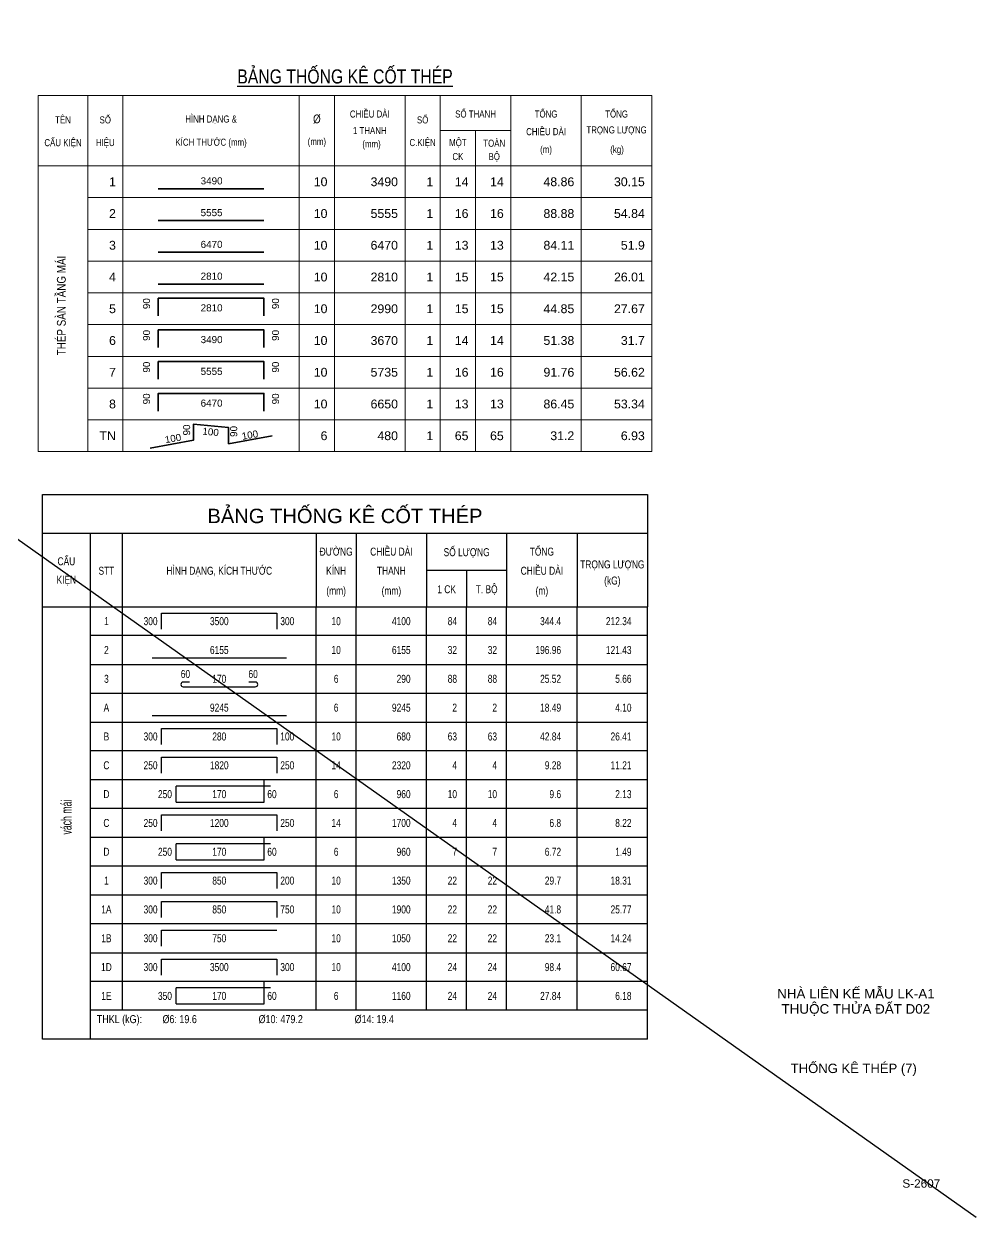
# Model space of a CAD drawing. Header units: millimetres. Extents: x -529861 to -223882, y -171969 to 61504.
# Drawn here: x -281804 to -263439, y -171969 to -148965 of the extents above; entities that cross this region are included whole.
import ezdxf
from ezdxf.enums import TextEntityAlignment as Align

# ---------------------------------------------------------------- set-up
doc = ezdxf.new("R2010")
doc.units = ezdxf.units.MM
doc.header["$LTSCALE"] = 5000
for name, color, linetype, lineweight in [('G-ANNO-TTLB', 7, 'Continuous', 18), ('kata_net khung', 3, 'Continuous', 20), ('kata_text', 7, 'Continuous', 30), ('kata_text @ 1', 7, 'Continuous', 30), ('kata_thep chu', 1, 'Continuous', 35)]:
    doc.layers.add(name, color=color, linetype=linetype, lineweight=lineweight)
for name, color, linetype in [('KCS_BORDER', 3, 'Continuous'), ('KCS_STEEL', 4, 'Continuous'), ('KCS_TEXT_BANVE_SO', 1, 'Continuous'), ('KCS_TEXT_BANVE_TEN', 162, 'Continuous'), ('KCS_TEXT_TCK', 4, 'Continuous'), ('KCS_THONGKE', 2, 'Continuous'), ('KCS_THONGKE_THIN', 5, 'Continuous')]:
    doc.layers.add(name, color=color, linetype=linetype)
doc.layers.add('KCS_Plotter', color=11, linetype='Continuous', plot=False)
doc.styles.add('Arial_13', font='arial.ttf', dxfattribs={"height": 2.5})
doc.styles.add('Arial_14', font='arial.ttf', dxfattribs={"height": 2.5})
doc.styles.add('kata_text', font='arial.ttf', dxfattribs={"width": 0.8})
doc.styles.add('KCS_BIGTEXT', font='arial.ttf', dxfattribs={"width": 0.75})
doc.styles.add('KCS_SMTEXT', font='arial.ttf', dxfattribs={"width": 0.7})

# ---------------------------------------------------------------- blocks, each defined once
blk = doc.blocks.new('dang37')
at = {"layer": 'kata_net khung'}
for p, q in [((0, 0), (0, -900)), ((1405, 0), (1405, -900)), ((2405, 0), (2405, -900)), ((7405, 0), (7405, -900)), ((8405, 0), (8405, -900)), ((10405, 0), (10405, -900)), ((11405, 0), (11405, -900)), ((12405, 0), (12405, -900)), ((13405, 0), (13405, -900)), ((15405, 0), (15405, -900)), ((17405, 0), (17405, -900)), ((1405, -900), (17405, -900))]:
    blk.add_line(p, q, dxfattribs=at)
at = {"layer": 'kata_thep chu'}
blk.add_lwpolyline([(3175, -799), (4405, -579), (4405, -122), (5400, -220), (5400, -677), (6636, -455)], dxfattribs=at)
at = {"layer": 'kata_text', "style": 'kata_text'}
for tag, p in [('001', (2205, -450)), ('007', (8205, -450)), ('008', (10205, -450)), ('009', (11205, -450)), ('010', (12205, -450)), ('011', (13205, -450)), ('012', (15205, -450)), ('013', (17205, -450))]:
    blk.add_attdef(tag, text='', height=250, dxfattribs=at).set_placement(p, align=Align.MIDDLE_RIGHT)
for tag, rotation, p in [('003', 90, (4211, -287)), ('004', 354, (4892, -340)), ('005', 90, (5546, -328))]:
    blk.add_attdef(tag, text='', height=200, rotation=rotation, dxfattribs=at).set_placement(p, align=Align.MIDDLE_CENTER)
blk.add_attdef('006', text='', height=200, rotation=10, dxfattribs=at).set_placement((5777, -469), align=Align.MIDDLE_LEFT)
blk.add_attdef('002', text='', height=200, rotation=10, dxfattribs=at).set_placement((3852, -683), align=Align.BOTTOM_CENTER)
blk = doc.blocks.new('dang01')
at = {"layer": 'kata_net khung'}
for p, q in [((0, 0), (0, -900)), ((1405, 0), (1405, -900)), ((2405, 0), (2405, -900)), ((7405, 0), (7405, -900)), ((8405, 0), (8405, -900)), ((10405, 0), (10405, -900)), ((11405, 0), (11405, -900)), ((12405, 0), (12405, -900)), ((13405, 0), (13405, -900)), ((15405, 0), (15405, -900)), ((17405, 0), (17405, -900)), ((1405, -900), (17405, -900))]:
    blk.add_line(p, q, dxfattribs=at)
at = {"layer": 'kata_thep chu'}
blk.add_line((3405, -650), (6405, -650), dxfattribs=at)
at = {"layer": 'kata_text', "style": 'kata_text'}
for p in [(2205, -450), (8205, -450), (10205, -450), (11205, -450), (12205, -450), (13205, -450), (15205, -450), (17205, -450)]:
    blk.add_attdef('D03', text='', height=250, dxfattribs=at).set_placement(p, align=Align.MIDDLE_RIGHT)
blk.add_attdef('00000000', text='', height=200, dxfattribs=at).set_placement((4920, -425), align=Align.MIDDLE_CENTER)
blk = doc.blocks.new('dang04')
at = {"layer": 'kata_net khung'}
for p, q in [((0, 0), (0, -900)), ((1405, 0), (1405, -900)), ((2405, 0), (2405, -900)), ((7405, 0), (7405, -900)), ((8405, 0), (8405, -900)), ((10405, 0), (10405, -900)), ((11405, 0), (11405, -900)), ((12405, 0), (12405, -900)), ((13405, 0), (13405, -900)), ((15405, 0), (15405, -900)), ((17405, 0), (17405, -900)), ((1405, -900), (17405, -900))]:
    blk.add_line(p, q, dxfattribs=at)
at = {"layer": 'kata_thep chu'}
blk.add_lwpolyline([(3405, -650), (3405, -150), (6405, -150), (6405, -650)], dxfattribs=at)
at = {"layer": 'kata_text', "style": 'kata_text'}
for p in [(2205, -450), (8205, -450), (10205, -450), (11205, -450), (12205, -450), (13205, -450), (15205, -450), (17205, -450)]:
    blk.add_attdef('D03', text='', height=250, dxfattribs=at).set_placement(p, align=Align.MIDDLE_RIGHT)
for p in [(3073, -150), (6733, -150)]:
    blk.add_attdef('D03', text='', height=200, rotation=90, dxfattribs=at).set_placement(p, align=Align.MIDDLE_RIGHT)
blk.add_attdef('D03', text='', height=200, dxfattribs=at).set_placement((4920, -425), align=Align.MIDDLE_CENTER)
blk = doc.blocks.new('Tieude')
at = {"layer": 'kata_net khung'}
for p, q in [((0, 2000), (0, 0)), ((0, 2000), (17405, 2000)), ((1405, 2000), (1405, 0)), ((2405, 2000), (2405, 0)), ((7405, 2000), (7405, 0)), ((8405, 2000), (8405, 0)), ((10405, 2000), (10405, 0)), ((11405, 1000), (11405, 2000)), ((13405, 2000), (13405, 0)), ((15405, 2000), (15405, 0)), ((17405, 2000), (17405, 0)), ((11405, 1000), (13405, 1000)), ((11405, 1000), (11405, 0)), ((12405, 1000), (12405, 0)), ((0, 0), (17405, 0))]:
    blk.add_line(p, q, dxfattribs=at)
at = {"layer": 'kata_text', "style": 'kata_text', "width": 0.8}
for s, height, p in [('%%UBẢNG THỐNG KÊ CỐT THÉP', 400, (8703, 2594)), ('TÊN', 200, (705, 1333)), ('SỐ', 200, (1905, 1333)), ('HÌNH DẠNG &', 200, (4905, 1333)), ('%%C', 250, (7905, 1333)), ('CHIỀU DÀI', 200, (9405, 1500)), ('SỐ', 200, (10905, 1333)), ('SỐ THANH', 200, (12405, 1500)), ('TỔNG', 200, (14405, 1500)), ('TỔNG', 200, (16405, 1500)), ('1 THANH', 200, (9405, 1000)), ('CHIỀU DÀI', 200, (14405, 1000)), ('TRỌNG LƯỢNG', 200, (16405, 1000)), ('CẤU KIỆN', 200, (705, 667)), ('HIỆU', 200, (1905, 667)), ('KÍCH THƯỚC (mm)', 200, (4905, 667)), ('(mm)', 200, (7905, 667)), ('(mm)', 200, (9455, 599)), ('C.KIỆN', 200, (10905, 667)), ('MỘT', 200, (11905, 667)), ('TOÀN', 200, (12935, 667)), ('CK', 200, (11905, 264)), ('BỘ', 200, (12935, 271)), ('(m)', 200, (14405, 443)), ('(kg)', 200, (16418, 443))]:
    blk.add_text(s, height=height, dxfattribs=at).set_placement(p, align=Align.MIDDLE)
blk = doc.blocks.new('THONGKE_TITLE')
at = {"layer": 'KCS_THONGKE'}
for p, q in [((0, -35), (0, 0)), ((0, 0), (189, 0)), ((189, 0), (189, -35)), ((0, -12), (189, -12)), ((15, -35), (15, -12)), ((25, -35), (25, -12)), ((85.5, -12), (85.5, -35)), ((98, -12), (98, -35)), ((120, -12), (120, -35)), ((145, -12), (145, -35)), ((167, -12), (167, -35)), ((120, -23.56), (145, -23.56)), ((132.5, -23.56), (132.5, -35)), ((0, -35), (189, -35))]:
    blk.add_line(p, q, dxfattribs=at)
at = {"layer": 'KCS_THONGKE', "color": 4, "style": 'KCS_BIGTEXT'}
blk.add_text('BẢNG THỐNG KÊ CỐT THÉP', height=4.5, dxfattribs=at).set_placement((94.5, -6), align=Align.MIDDLE)
at = {"layer": 'KCS_THONGKE', "style": 'KCS_SMTEXT', "width": 0.75}
for s, p in [('ĐƯỜNG', (91.75, -19.04)), ('CHIỀU DÀI', (109, -19.04)), ('SỐ LƯỢNG', (132.5, -19.22)), ('TỔNG', (156, -19.04)), ('CẤU', (7.5, -22.06)), ('HÌNH DẠNG, KÍCH THƯỚC', (55.25, -25.01)), ('KÍNH', (91.75, -25.01)), ('CHIỀU DÀI', (156, -25.01)), ('TRỌNG LƯỢNG', (178, -23.03)), ('KIỆN', (7.5, -27.84)), ('STT', (20, -25.01)), ('THANH', (109, -25.01)), ('(kG)', (178, -28.08)), ('(mm)', (91.75, -31.24)), ('(mm)', (109, -31.24)), ('1 CK', (126.25, -30.79)), ('T. BỘ', (138.75, -30.79)), ('(m)', (156, -31.24))]:
    blk.add_text(s, height=2.5, dxfattribs=at).set_placement(p, align=Align.CENTER)
blk = doc.blocks.new('TK_9')
at = {"layer": 'KCS_STEEL'}
for p, q in [((22.25, 7), (58.25, 7)), ((22.25, 2), (22.25, 7)), ((58.25, 7), (58.25, 2))]:
    blk.add_line(p, q, dxfattribs=at)
at = {"layer": 'KCS_THONGKE'}
for p, q in [((-15, 0), (-15, 9)), ((0, 0), (0, 9)), ((10, 0), (10, 9)), ((70.5, 0), (70.5, 9)), ((83, 0), (83, 9)), ((105, 0), (105, 9)), ((117.5, 0), (117.5, 9)), ((130, 0), (130, 9)), ((152, 0), (152, 9)), ((174, 0), (174, 9))]:
    blk.add_line(p, q, dxfattribs=at)
at = {"layer": 'KCS_THONGKE_THIN'}
blk.add_line((174, 0), (0, 0), dxfattribs=at)
at = {"layer": 'KCS_THONGKE', "style": 'KCS_SMTEXT', "width": 0.75}
for tag, p in [('SH', (5, 4.5)), ('L2', (40.25, 4.5)), ('DK', (76.75, 4.5))]:
    blk.add_attdef(tag, text='', height=2.5, dxfattribs=at).set_placement(p, align=Align.MIDDLE)
for tag, p in [('L1', (20.98, 4.5)), ('DAI', (100, 4.5)), ('SL1', (114.5, 4.5)), ('SLA', (127, 4.5)), ('DT', (147, 4.5)), ('TL', (169, 4.5))]:
    blk.add_attdef(tag, text='', height=2.5, dxfattribs=at).set_placement(p, align=Align.MIDDLE_RIGHT)
blk.add_attdef('L3', text='', height=2.5, dxfattribs=at).set_placement((59.31, 4.5), align=Align.MIDDLE_LEFT)
blk = doc.blocks.new('TK_2')
at = {"layer": 'KCS_STEEL'}
blk.add_line((19.25, 2), (61.25, 2), dxfattribs=at)
at = {"layer": 'KCS_THONGKE'}
for p, q in [((-15, 0), (-15, 9)), ((0, 0), (0, 9)), ((10, 0), (10, 9)), ((70.5, 0), (70.5, 9)), ((83, 0), (83, 9)), ((105, 0), (105, 9)), ((117.5, 0), (117.5, 9)), ((130, 0), (130, 9)), ((152, 0), (152, 9)), ((174, 0), (174, 9))]:
    blk.add_line(p, q, dxfattribs=at)
at = {"layer": 'KCS_THONGKE_THIN'}
blk.add_line((0, 0), (174, 0), dxfattribs=at)
at = {"layer": 'KCS_THONGKE', "style": 'KCS_SMTEXT', "width": 0.75}
for tag, p in [('SH', (5, 4.5)), ('L2', (40.25, 4.5)), ('DK', (76.75, 4.5))]:
    blk.add_attdef(tag, text='', height=2.5, dxfattribs=at).set_placement(p, align=Align.MIDDLE)
for tag, p in [('DAI', (100, 4.5)), ('SL1', (114.5, 4.5)), ('SLA', (127, 4.5)), ('DT', (147, 4.5)), ('TL', (169, 4.5))]:
    blk.add_attdef(tag, text='', height=2.5, dxfattribs=at).set_placement(p, align=Align.MIDDLE_RIGHT)
blk = doc.blocks.new('TK_4')
at = {"layer": 'KCS_STEEL'}
for p, q in [((31, 3.5), (29, 3.5)), ((29, 2), (51.5, 2)), ((51.5, 3.5), (49.5, 3.5))]:
    blk.add_line(p, q, dxfattribs=at)
for centre, start, end in [((29, 2.75), 90, 270), ((51.5, 2.75), 270, 90)]:
    blk.add_arc(centre, 0.75, start, end, dxfattribs=at)
at = {"layer": 'KCS_THONGKE'}
for p, q in [((-15, 0), (-15, 9)), ((0, 0), (0, 9)), ((10, 0), (10, 9)), ((70.5, 0), (70.5, 9)), ((83, 0), (83, 9)), ((105, 0), (105, 9)), ((117.5, 0), (117.5, 9)), ((130, 0), (130, 9)), ((152, 0), (152, 9)), ((174, 0), (174, 9))]:
    blk.add_line(p, q, dxfattribs=at)
at = {"layer": 'KCS_THONGKE_THIN'}
blk.add_line((0, 0), (174, 0), dxfattribs=at)
at = {"layer": 'KCS_THONGKE', "style": 'KCS_SMTEXT', "width": 0.75}
for tag, p in [('SH', (5, 4.5)), ('M', (29.67, 6)), ('L2', (40.25, 4.5)), ('M', (50.83, 6)), ('DK', (76.75, 4.5))]:
    blk.add_attdef(tag, text='', height=2.5, dxfattribs=at).set_placement(p, align=Align.MIDDLE)
for tag, p in [('DAI', (100, 4.5)), ('SL1', (114.5, 4.5)), ('SLA', (127, 4.5)), ('DT', (147, 4.5)), ('TL', (169, 4.5))]:
    blk.add_attdef(tag, text='', height=2.5, dxfattribs=at).set_placement(p, align=Align.MIDDLE_RIGHT)
blk = doc.blocks.new('TK_14')
at = {"layer": 'KCS_STEEL'}
for p, q in [((54.25, 2), (54.25, 9)), ((56.25, 7), (26.75, 7)), ((26.75, 2), (26.75, 7)), ((26.75, 2), (54.25, 2))]:
    blk.add_line(p, q, dxfattribs=at)
at = {"layer": 'KCS_THONGKE'}
for p, q in [((-15, 0), (-15, 9)), ((0, 0), (0, 9)), ((10, 0), (10, 9)), ((70.5, 0), (70.5, 9)), ((83, 0), (83, 9)), ((105, 0), (105, 9)), ((117.5, 0), (117.5, 9)), ((130, 0), (130, 9)), ((152, 0), (152, 9)), ((174, 0), (174, 9))]:
    blk.add_line(p, q, dxfattribs=at)
at = {"layer": 'KCS_THONGKE_THIN'}
blk.add_line((174, 0), (0, 0), dxfattribs=at)
at = {"layer": 'KCS_THONGKE', "style": 'KCS_SMTEXT', "width": 0.75}
for tag, p in [('SH', (5, 4.5)), ('L2', (40.25, 4.5)), ('DK', (76.75, 4.5))]:
    blk.add_attdef(tag, text='', height=2.5, dxfattribs=at).set_placement(p, align=Align.MIDDLE)
for tag, p in [('L1', (25.47, 4.5)), ('DAI', (100, 4.5)), ('SL1', (114.5, 4.5)), ('SLA', (127, 4.5)), ('DT', (147, 4.5)), ('TL', (169, 4.5))]:
    blk.add_attdef(tag, text='', height=2.5, dxfattribs=at).set_placement(p, align=Align.MIDDLE_RIGHT)
blk.add_attdef('M', text='', height=2.5, dxfattribs=at).set_placement((55.25, 4.5), align=Align.MIDDLE_LEFT)
blk = doc.blocks.new('TK_6')
at = {"layer": 'KCS_STEEL'}
for p, q in [((22.25, 2), (22.25, 7)), ((22.25, 7), (58.25, 7))]:
    blk.add_line(p, q, dxfattribs=at)
at = {"layer": 'KCS_THONGKE'}
for p, q in [((-15, 0), (-15, 9)), ((0, 0), (0, 9)), ((10, 0), (10, 9)), ((70.5, 0), (70.5, 9)), ((83, 0), (83, 9)), ((105, 0), (105, 9)), ((117.5, 0), (117.5, 9)), ((130, 0), (130, 9)), ((152, 0), (152, 9)), ((174, 0), (174, 9))]:
    blk.add_line(p, q, dxfattribs=at)
at = {"layer": 'KCS_THONGKE_THIN'}
blk.add_line((0, 0), (174, 0), dxfattribs=at)
at = {"layer": 'KCS_THONGKE', "style": 'KCS_SMTEXT', "width": 0.75}
for tag, p in [('SH', (5, 4.5)), ('L2', (40.25, 4.5)), ('DK', (76.75, 4.5))]:
    blk.add_attdef(tag, text='', height=2.5, dxfattribs=at).set_placement(p, align=Align.MIDDLE)
for tag, p in [('L1', (20.98, 4.5)), ('DAI', (100, 4.5)), ('SL1', (114.5, 4.5)), ('SLA', (127, 4.5)), ('DT', (147, 4.5)), ('TL', (169, 4.5))]:
    blk.add_attdef(tag, text='', height=2.5, dxfattribs=at).set_placement(p, align=Align.MIDDLE_RIGHT)
blk = doc.blocks.new('CTK_THKL2')
at = {"layer": 'KCS_THONGKE'}
for p, q in [((-15, 0), (-15, 9)), ((0, 0), (0, 9)), ((174, 0), (174, 9)), ((174, 0), (-15, 0))]:
    blk.add_line(p, q, dxfattribs=at)
at = {"layer": 'KCS_BORDER', "color": 5, "style": 'KCS_SMTEXT', "width": 0.7}
blk.add_attdef('TYPE', (85.49, -1.5), '', height=0.025, rotation=90, dxfattribs=at)
at = {"layer": 'KCS_THONGKE', "style": 'KCS_SMTEXT', "width": 0.8}
blk.add_text('THKL (kG):', height=2.5, dxfattribs=at).set_placement((2, 5))
for tag, p in [('TL1', (22.52, 5)), ('TL2', (52.52, 5)), ('TL3', (82.52, 5)), ('TL4', (112.52, 5)), ('TL5', (143.44, 5)), ('TL6', (22.52, 1)), ('TL7', (52.52, 1)), ('TL8', (82.52, 1)), ('TL9', (112.52, 1)), ('TL10', (143.44, 1))]:
    blk.add_attdef(tag, p, '', height=2.5, dxfattribs=at)

msp = doc.modelspace()

# ---------------------------------------------------------------- linework, layer by layer
at = {"layer": 'kata_net khung', "linetype": 'ByBlock', "ltscale": 1500}
for p, q in [((-281528.46, -151703.11), (-280572.86, -151703.11)), ((-281528.46, -157211.11), (-280572.86, -157211.11))]:
    msp.add_line(p, q, dxfattribs=at)
at = {"layer": 'KCS_Plotter', "linetype": 'ByBlock', "ltscale": 1500}
msp.add_line((-295970.8, -148964.82), (-263439.18, -171969.32), dxfattribs=at)

# ---------------------------------------------------------------- block references
at = {"layer": 'kata_net khung', "linetype": 'ByBlock', "ltscale": 1500, "xscale": 0.68, "yscale": 0.68, "zscale": 0.68}
msp.add_blockref('Tieude', (-281528.46, -151703.11), dxfattribs=at)
at = {"layer": 'kata_net khung', "linetype": 'ByBlock', "ltscale": 1500}
ref = msp.add_blockref('dang01', (-281528.46, -151703.11), dxfattribs=dict(at, xscale=0.68, yscale=0.68, zscale=0.68))
ref.add_attrib('D03', '1', dxfattribs={"layer": 'kata_text', "height": 170, "style": 'kata_text'}).set_placement((-280028.86, -152009.11), align=Align.MIDDLE_RIGHT)
ref.add_attrib('00000000', '3490', dxfattribs={"layer": 'kata_text', "height": 136, "style": 'kata_text'}).set_placement((-278183.12, -151991.93), align=Align.MIDDLE_CENTER)
ref.add_attrib('D03', '10', dxfattribs={"layer": 'kata_text', "height": 170, "style": 'kata_text'}).set_placement((-275948.86, -152009.11), align=Align.MIDDLE_RIGHT)
ref.add_attrib('D03', '3490', dxfattribs={"layer": 'kata_text', "height": 170, "style": 'kata_text'}).set_placement((-274588.86, -152009.11), align=Align.MIDDLE_RIGHT)
ref.add_attrib('D03', '1', dxfattribs={"layer": 'kata_text', "height": 170, "style": 'kata_text'}).set_placement((-273908.86, -152009.11), align=Align.MIDDLE_RIGHT)
ref.add_attrib('D03', '14', dxfattribs={"layer": 'kata_text', "height": 170, "style": 'kata_text'}).set_placement((-273228.86, -152009.11), align=Align.MIDDLE_RIGHT)
ref.add_attrib('D03', '14', dxfattribs={"layer": 'kata_text', "height": 170, "style": 'kata_text'}).set_placement((-272548.86, -152008.88), align=Align.MIDDLE_RIGHT)
ref.add_attrib('D03', '48.86', dxfattribs={"layer": 'kata_text', "height": 170, "style": 'kata_text'}).set_placement((-271188.86, -152009.11), align=Align.MIDDLE_RIGHT)
ref.add_attrib('D03', '30.15', dxfattribs={"layer": 'kata_text', "height": 170, "style": 'kata_text'}).set_placement((-269828.86, -152009.11), align=Align.MIDDLE_RIGHT)
ref = msp.add_blockref('dang01', (-281528.46, -152315.11), dxfattribs=dict(at, xscale=0.68, yscale=0.68, zscale=0.68))
ref.add_attrib('D03', '2', dxfattribs={"layer": 'kata_text', "height": 170, "style": 'kata_text'}).set_placement((-280028.86, -152621.11), align=Align.MIDDLE_RIGHT)
ref.add_attrib('00000000', '5555', dxfattribs={"layer": 'kata_text', "height": 136, "style": 'kata_text'}).set_placement((-278183.12, -152603.93), align=Align.MIDDLE_CENTER)
ref.add_attrib('D03', '10', dxfattribs={"layer": 'kata_text', "height": 170, "style": 'kata_text'}).set_placement((-275948.86, -152621.11), align=Align.MIDDLE_RIGHT)
ref.add_attrib('D03', '5555', dxfattribs={"layer": 'kata_text', "height": 170, "style": 'kata_text'}).set_placement((-274588.86, -152621.11), align=Align.MIDDLE_RIGHT)
ref.add_attrib('D03', '1', dxfattribs={"layer": 'kata_text', "height": 170, "style": 'kata_text'}).set_placement((-273908.86, -152621.11), align=Align.MIDDLE_RIGHT)
ref.add_attrib('D03', '16', dxfattribs={"layer": 'kata_text', "height": 170, "style": 'kata_text'}).set_placement((-273228.86, -152621.11), align=Align.MIDDLE_RIGHT)
ref.add_attrib('D03', '16', dxfattribs={"layer": 'kata_text', "height": 170, "style": 'kata_text'}).set_placement((-272548.86, -152620.88), align=Align.MIDDLE_RIGHT)
ref.add_attrib('D03', '88.88', dxfattribs={"layer": 'kata_text', "height": 170, "style": 'kata_text'}).set_placement((-271188.86, -152621.11), align=Align.MIDDLE_RIGHT)
ref.add_attrib('D03', '54.84', dxfattribs={"layer": 'kata_text', "height": 170, "style": 'kata_text'}).set_placement((-269828.86, -152621.11), align=Align.MIDDLE_RIGHT)
ref = msp.add_blockref('dang01', (-281528.46, -152927.11), dxfattribs=dict(at, xscale=0.68, yscale=0.68, zscale=0.68))
ref.add_attrib('D03', '3', dxfattribs={"layer": 'kata_text', "height": 170, "style": 'kata_text'}).set_placement((-280028.86, -153233.11), align=Align.MIDDLE_RIGHT)
ref.add_attrib('00000000', '6470', dxfattribs={"layer": 'kata_text', "height": 136, "style": 'kata_text'}).set_placement((-278183.12, -153215.93), align=Align.MIDDLE_CENTER)
ref.add_attrib('D03', '10', dxfattribs={"layer": 'kata_text', "height": 170, "style": 'kata_text'}).set_placement((-275948.86, -153233.11), align=Align.MIDDLE_RIGHT)
ref.add_attrib('D03', '6470', dxfattribs={"layer": 'kata_text', "height": 170, "style": 'kata_text'}).set_placement((-274588.86, -153233.11), align=Align.MIDDLE_RIGHT)
ref.add_attrib('D03', '1', dxfattribs={"layer": 'kata_text', "height": 170, "style": 'kata_text'}).set_placement((-273908.86, -153233.11), align=Align.MIDDLE_RIGHT)
ref.add_attrib('D03', '13', dxfattribs={"layer": 'kata_text', "height": 170, "style": 'kata_text'}).set_placement((-273228.86, -153233.11), align=Align.MIDDLE_RIGHT)
ref.add_attrib('D03', '13', dxfattribs={"layer": 'kata_text', "height": 170, "style": 'kata_text'}).set_placement((-272548.86, -153232.88), align=Align.MIDDLE_RIGHT)
ref.add_attrib('D03', '84.11', dxfattribs={"layer": 'kata_text', "height": 170, "style": 'kata_text'}).set_placement((-271188.86, -153233.11), align=Align.MIDDLE_RIGHT)
ref.add_attrib('D03', '51.9', dxfattribs={"layer": 'kata_text', "height": 170, "style": 'kata_text'}).set_placement((-269828.86, -153233.11), align=Align.MIDDLE_RIGHT)
ref = msp.add_blockref('dang01', (-281528.46, -153539.11), dxfattribs=dict(at, xscale=0.68, yscale=0.68, zscale=0.68))
ref.add_attrib('D03', '4', dxfattribs={"layer": 'kata_text', "height": 170, "style": 'kata_text'}).set_placement((-280028.86, -153845.11), align=Align.MIDDLE_RIGHT)
ref.add_attrib('00000000', '2810', dxfattribs={"layer": 'kata_text', "height": 136, "style": 'kata_text'}).set_placement((-278183.12, -153827.93), align=Align.MIDDLE_CENTER)
ref.add_attrib('D03', '10', dxfattribs={"layer": 'kata_text', "height": 170, "style": 'kata_text'}).set_placement((-275948.86, -153845.11), align=Align.MIDDLE_RIGHT)
ref.add_attrib('D03', '2810', dxfattribs={"layer": 'kata_text', "height": 170, "style": 'kata_text'}).set_placement((-274588.86, -153845.11), align=Align.MIDDLE_RIGHT)
ref.add_attrib('D03', '1', dxfattribs={"layer": 'kata_text', "height": 170, "style": 'kata_text'}).set_placement((-273908.86, -153845.11), align=Align.MIDDLE_RIGHT)
ref.add_attrib('D03', '15', dxfattribs={"layer": 'kata_text', "height": 170, "style": 'kata_text'}).set_placement((-273228.86, -153845.11), align=Align.MIDDLE_RIGHT)
ref.add_attrib('D03', '15', dxfattribs={"layer": 'kata_text', "height": 170, "style": 'kata_text'}).set_placement((-272548.86, -153844.88), align=Align.MIDDLE_RIGHT)
ref.add_attrib('D03', '42.15', dxfattribs={"layer": 'kata_text', "height": 170, "style": 'kata_text'}).set_placement((-271188.86, -153845.11), align=Align.MIDDLE_RIGHT)
ref.add_attrib('D03', '26.01', dxfattribs={"layer": 'kata_text', "height": 170, "style": 'kata_text'}).set_placement((-269828.86, -153845.11), align=Align.MIDDLE_RIGHT)
ref = msp.add_blockref('dang04', (-281528.46, -154151.11), dxfattribs=dict(at, xscale=0.68, yscale=0.68, zscale=0.68))
ref.add_attrib('D03', '5', dxfattribs={"layer": 'kata_text', "height": 170, "style": 'kata_text'}).set_placement((-280028.86, -154457.11), align=Align.MIDDLE_RIGHT)
ref.add_attrib('D03', '90', dxfattribs={"layer": 'kata_text', "height": 136, "rotation": 90, "style": 'kata_text'}).set_placement((-279438.58, -154253.11), align=Align.MIDDLE_RIGHT)
ref.add_attrib('D03', '2810', dxfattribs={"layer": 'kata_text', "height": 136, "style": 'kata_text'}).set_placement((-278183.12, -154439.93), align=Align.MIDDLE_CENTER)
ref.add_attrib('D03', '90', dxfattribs={"layer": 'kata_text', "height": 136, "rotation": 90, "style": 'kata_text'}).set_placement((-276950.35, -154253.11), align=Align.MIDDLE_RIGHT)
ref.add_attrib('D03', '10', dxfattribs={"layer": 'kata_text', "height": 170, "style": 'kata_text'}).set_placement((-275948.86, -154457.11), align=Align.MIDDLE_RIGHT)
ref.add_attrib('D03', '2990', dxfattribs={"layer": 'kata_text', "height": 170, "style": 'kata_text'}).set_placement((-274588.86, -154457.11), align=Align.MIDDLE_RIGHT)
ref.add_attrib('D03', '1', dxfattribs={"layer": 'kata_text', "height": 170, "style": 'kata_text'}).set_placement((-273908.86, -154457.11), align=Align.MIDDLE_RIGHT)
ref.add_attrib('D03', '15', dxfattribs={"layer": 'kata_text', "height": 170, "style": 'kata_text'}).set_placement((-273228.86, -154457.11), align=Align.MIDDLE_RIGHT)
ref.add_attrib('D03', '15', dxfattribs={"layer": 'kata_text', "height": 170, "style": 'kata_text'}).set_placement((-272548.86, -154456.88), align=Align.MIDDLE_RIGHT)
ref.add_attrib('D03', '44.85', dxfattribs={"layer": 'kata_text', "height": 170, "style": 'kata_text'}).set_placement((-271188.86, -154457.11), align=Align.MIDDLE_RIGHT)
ref.add_attrib('D03', '27.67', dxfattribs={"layer": 'kata_text', "height": 170, "style": 'kata_text'}).set_placement((-269828.86, -154457.11), align=Align.MIDDLE_RIGHT)
ref = msp.add_blockref('dang04', (-281528.46, -154763.11), dxfattribs=dict(at, xscale=0.68, yscale=0.68, zscale=0.68))
ref.add_attrib('D03', '6', dxfattribs={"layer": 'kata_text', "height": 170, "style": 'kata_text'}).set_placement((-280028.86, -155069.11), align=Align.MIDDLE_RIGHT)
ref.add_attrib('D03', '90', dxfattribs={"layer": 'kata_text', "height": 136, "rotation": 90, "style": 'kata_text'}).set_placement((-279438.58, -154865.11), align=Align.MIDDLE_RIGHT)
ref.add_attrib('D03', '3490', dxfattribs={"layer": 'kata_text', "height": 136, "style": 'kata_text'}).set_placement((-278183.12, -155051.93), align=Align.MIDDLE_CENTER)
ref.add_attrib('D03', '90', dxfattribs={"layer": 'kata_text', "height": 136, "rotation": 90, "style": 'kata_text'}).set_placement((-276950.35, -154865.11), align=Align.MIDDLE_RIGHT)
ref.add_attrib('D03', '10', dxfattribs={"layer": 'kata_text', "height": 170, "style": 'kata_text'}).set_placement((-275948.86, -155069.11), align=Align.MIDDLE_RIGHT)
ref.add_attrib('D03', '3670', dxfattribs={"layer": 'kata_text', "height": 170, "style": 'kata_text'}).set_placement((-274588.86, -155069.11), align=Align.MIDDLE_RIGHT)
ref.add_attrib('D03', '1', dxfattribs={"layer": 'kata_text', "height": 170, "style": 'kata_text'}).set_placement((-273908.86, -155069.11), align=Align.MIDDLE_RIGHT)
ref.add_attrib('D03', '14', dxfattribs={"layer": 'kata_text', "height": 170, "style": 'kata_text'}).set_placement((-273228.86, -155069.11), align=Align.MIDDLE_RIGHT)
ref.add_attrib('D03', '14', dxfattribs={"layer": 'kata_text', "height": 170, "style": 'kata_text'}).set_placement((-272548.86, -155068.88), align=Align.MIDDLE_RIGHT)
ref.add_attrib('D03', '51.38', dxfattribs={"layer": 'kata_text', "height": 170, "style": 'kata_text'}).set_placement((-271188.86, -155069.11), align=Align.MIDDLE_RIGHT)
ref.add_attrib('D03', '31.7', dxfattribs={"layer": 'kata_text', "height": 170, "style": 'kata_text'}).set_placement((-269828.86, -155069.11), align=Align.MIDDLE_RIGHT)
ref = msp.add_blockref('dang04', (-281528.46, -155375.11), dxfattribs=dict(at, xscale=0.68, yscale=0.68, zscale=0.68))
ref.add_attrib('D03', '7', dxfattribs={"layer": 'kata_text', "height": 170, "style": 'kata_text'}).set_placement((-280028.86, -155681.11), align=Align.MIDDLE_RIGHT)
ref.add_attrib('D03', '90', dxfattribs={"layer": 'kata_text', "height": 136, "rotation": 90, "style": 'kata_text'}).set_placement((-279438.58, -155477.11), align=Align.MIDDLE_RIGHT)
ref.add_attrib('D03', '5555', dxfattribs={"layer": 'kata_text', "height": 136, "style": 'kata_text'}).set_placement((-278183.12, -155663.93), align=Align.MIDDLE_CENTER)
ref.add_attrib('D03', '90', dxfattribs={"layer": 'kata_text', "height": 136, "rotation": 90, "style": 'kata_text'}).set_placement((-276950.35, -155477.11), align=Align.MIDDLE_RIGHT)
ref.add_attrib('D03', '10', dxfattribs={"layer": 'kata_text', "height": 170, "style": 'kata_text'}).set_placement((-275948.86, -155681.11), align=Align.MIDDLE_RIGHT)
ref.add_attrib('D03', '5735', dxfattribs={"layer": 'kata_text', "height": 170, "style": 'kata_text'}).set_placement((-274588.86, -155681.11), align=Align.MIDDLE_RIGHT)
ref.add_attrib('D03', '1', dxfattribs={"layer": 'kata_text', "height": 170, "style": 'kata_text'}).set_placement((-273908.86, -155681.11), align=Align.MIDDLE_RIGHT)
ref.add_attrib('D03', '16', dxfattribs={"layer": 'kata_text', "height": 170, "style": 'kata_text'}).set_placement((-273228.86, -155681.11), align=Align.MIDDLE_RIGHT)
ref.add_attrib('D03', '16', dxfattribs={"layer": 'kata_text', "height": 170, "style": 'kata_text'}).set_placement((-272548.86, -155680.88), align=Align.MIDDLE_RIGHT)
ref.add_attrib('D03', '91.76', dxfattribs={"layer": 'kata_text', "height": 170, "style": 'kata_text'}).set_placement((-271188.86, -155681.11), align=Align.MIDDLE_RIGHT)
ref.add_attrib('D03', '56.62', dxfattribs={"layer": 'kata_text', "height": 170, "style": 'kata_text'}).set_placement((-269828.86, -155681.11), align=Align.MIDDLE_RIGHT)
ref = msp.add_blockref('dang04', (-281528.46, -155987.11), dxfattribs=dict(at, xscale=0.68, yscale=0.68, zscale=0.68))
ref.add_attrib('D03', '8', dxfattribs={"layer": 'kata_text', "height": 170, "style": 'kata_text'}).set_placement((-280028.86, -156293.11), align=Align.MIDDLE_RIGHT)
ref.add_attrib('D03', '90', dxfattribs={"layer": 'kata_text', "height": 136, "rotation": 90, "style": 'kata_text'}).set_placement((-279438.58, -156089.11), align=Align.MIDDLE_RIGHT)
ref.add_attrib('D03', '6470', dxfattribs={"layer": 'kata_text', "height": 136, "style": 'kata_text'}).set_placement((-278183.12, -156275.93), align=Align.MIDDLE_CENTER)
ref.add_attrib('D03', '90', dxfattribs={"layer": 'kata_text', "height": 136, "rotation": 90, "style": 'kata_text'}).set_placement((-276950.35, -156089.11), align=Align.MIDDLE_RIGHT)
ref.add_attrib('D03', '10', dxfattribs={"layer": 'kata_text', "height": 170, "style": 'kata_text'}).set_placement((-275948.86, -156293.11), align=Align.MIDDLE_RIGHT)
ref.add_attrib('D03', '6650', dxfattribs={"layer": 'kata_text', "height": 170, "style": 'kata_text'}).set_placement((-274588.86, -156293.11), align=Align.MIDDLE_RIGHT)
ref.add_attrib('D03', '1', dxfattribs={"layer": 'kata_text', "height": 170, "style": 'kata_text'}).set_placement((-273908.86, -156293.11), align=Align.MIDDLE_RIGHT)
ref.add_attrib('D03', '13', dxfattribs={"layer": 'kata_text', "height": 170, "style": 'kata_text'}).set_placement((-273228.86, -156293.11), align=Align.MIDDLE_RIGHT)
ref.add_attrib('D03', '13', dxfattribs={"layer": 'kata_text', "height": 170, "style": 'kata_text'}).set_placement((-272548.86, -156292.88), align=Align.MIDDLE_RIGHT)
ref.add_attrib('D03', '86.45', dxfattribs={"layer": 'kata_text', "height": 170, "style": 'kata_text'}).set_placement((-271188.86, -156293.11), align=Align.MIDDLE_RIGHT)
ref.add_attrib('D03', '53.34', dxfattribs={"layer": 'kata_text', "height": 170, "style": 'kata_text'}).set_placement((-269828.86, -156293.11), align=Align.MIDDLE_RIGHT)
at = {"layer": 'kata_net khung', "linetype": 'ByBlock', "ltscale": 1500, "xscale": 0.68, "yscale": 0.68, "zscale": 0.68}
msp.add_blockref('dang37', (-281528.46, -156599.11), dxfattribs=at).add_auto_attribs({'001': 'TN', '002': '100', '003': '90', '004': '100', '005': '90', '006': '100', '007': '6', '008': '480', '009': '1', '010': '65', '011': '65', '012': '31.2', '013': '6.93'})
at = {"layer": 'KCS_THONGKE', "xscale": 61.75, "yscale": 61.75, "zscale": 61.75}
msp.add_blockref('THONGKE_TITLE', (-281446.62, -158040.59), dxfattribs=at)
at = {"layer": 'KCS_THONGKE', "linetype": 'ByBlock', "xscale": 61.75, "yscale": 61.75, "zscale": 61.75}
for name, p, values in [('TK_9', (-280520.37, -160757.59), {'SH': '1', 'L1': '300', 'L2': '3500', 'L3': '300', 'DK': '10', 'DAI': '4100', 'SL1': '84', 'SLA': '84', 'DT': '344.4', 'TL': '212.34'}), ('TK_2', (-280520.37, -161313.34), {'L2': '6155', 'TL': '121.43', 'DT': '196.96', 'SLA': '32', 'SL1': '32', 'DAI': '6155', 'DK': '10', 'SH': '2'}), ('TK_2', (-280520.37, -162424.84), {'L2': '9245', 'TL': '4.10', 'DT': '18.49', 'SLA': '2', 'SL1': '2', 'DAI': '9245', 'DK': '6', 'SH': 'A'}), ('TK_9', (-280520.37, -162980.59), {'SH': 'B', 'L1': '300', 'L2': '280', 'L3': '100', 'DK': '10', 'DAI': '680', 'SL1': '63', 'SLA': '63', 'DT': '42.84', 'TL': '26.41'}), ('TK_9', (-280520.37, -163536.34), {'SH': 'C', 'L1': '250', 'L2': '1820', 'L3': '250', 'DK': '14', 'DAI': '2320', 'SL1': '4', 'SLA': '4', 'DT': '9.28', 'TL': '11.21'}), ('TK_14', (-280520.37, -164092.09), {'SH': 'D', 'L1': '250', 'L2': '170', 'M': '60', 'DK': '6', 'DAI': '960', 'SL1': '10', 'SLA': '10', 'DT': '9.6', 'TL': '2.13'}), ('TK_9', (-280520.37, -164647.84), {'SH': 'C', 'L1': '250', 'L2': '1200', 'L3': '250', 'DK': '14', 'DAI': '1700', 'SL1': '4', 'SLA': '4', 'DT': '6.8', 'TL': '8.22'}), ('TK_14', (-280520.37, -165203.59), {'SH': 'D', 'L1': '250', 'L2': '170', 'M': '60', 'DK': '6', 'DAI': '960', 'SL1': '7', 'SLA': '7', 'DT': '6.72', 'TL': '1.49'}), ('TK_9', (-280520.37, -165759.34), {'SH': '1', 'L1': '300', 'L2': '850', 'L3': '200', 'DK': '10', 'DAI': '1350', 'SL1': '22', 'SLA': '22', 'DT': '29.7', 'TL': '18.31'}), ('TK_9', (-280520.37, -166315.09), {'SH': '1A', 'L1': '300', 'L2': '850', 'L3': '750', 'DK': '10', 'DAI': '1900', 'SL1': '22', 'SLA': '22', 'DT': '41.8', 'TL': '25.77'}), ('TK_6', (-280520.37, -166870.84), {'L1': '300', 'L2': '750', 'SH': '1B', 'DAI': '1050', 'DK': '10', 'SL1': '22', 'SLA': '22', 'TL': '14.24', 'DT': '23.1'}), ('TK_9', (-280520.37, -167426.59), {'SH': '1D', 'L1': '300', 'L2': '3500', 'L3': '300', 'DK': '10', 'DAI': '4100', 'SL1': '24', 'SLA': '24', 'DT': '98.4', 'TL': '60.67'}), ('TK_14', (-280520.37, -167982.34), {'SH': '1E', 'L1': '350', 'L2': '170', 'M': '60', 'DK': '6', 'DAI': '1160', 'SL1': '24', 'SLA': '24', 'DT': '27.84', 'TL': '6.18'}), ('CTK_THKL2', (-280520.37, -168538.09), {'TL1': '%%c6: 19.6', 'TL3': '%%c14: 19.4', 'TL2': '%%c10: 479.2'})]:
    msp.add_blockref(name, p, dxfattribs=at).add_auto_attribs(values)
at = {"layer": 'KCS_THONGKE', "linetype": 'ByBlock'}
ref = msp.add_blockref('TK_4', (-280520.37, -161869.09), dxfattribs=dict(at, xscale=61.75, yscale=61.75, zscale=61.75))
ref.add_attrib('SH', '3', dxfattribs={"height": 154.38, "style": 'KCS_SMTEXT', "width": 0.75}).set_placement((-280211.68, -161591.21), align=Align.MIDDLE)
ref.add_attrib('M', '60', dxfattribs={"height": 154.375, "style": 'KCS_SMTEXT', "width": 0.75}).set_placement((-278687.94, -161498.51), align=Align.MIDDLE)
ref.add_attrib('M', '60', dxfattribs={"height": 154.375, "style": 'KCS_SMTEXT', "width": 0.75}).set_placement((-277381.93, -161498.51), align=Align.MIDDLE)
ref.add_attrib('L2', '170', dxfattribs={"height": 154.375, "style": 'KCS_SMTEXT', "width": 0.75}).set_placement((-278034.93, -161591.14), align=Align.MIDDLE)
ref.add_attrib('DK', '6', dxfattribs={"height": 154.38, "style": 'KCS_SMTEXT', "width": 0.75}).set_placement((-275781.06, -161591.21), align=Align.MIDDLE)
ref.add_attrib('SL1', '88', dxfattribs={"height": 154.375, "style": 'KCS_SMTEXT', "width": 0.75}).set_placement((-273450, -161591.14), align=Align.MIDDLE_RIGHT)
ref.add_attrib('DAI', '290', dxfattribs={"height": 154.375, "style": 'KCS_SMTEXT', "width": 0.75}).set_placement((-274345.37, -161591.14), align=Align.MIDDLE_RIGHT)
ref.add_attrib('DT', '25.52', dxfattribs={"height": 154.375, "style": 'KCS_SMTEXT', "width": 0.75}).set_placement((-271443.12, -161591.14), align=Align.MIDDLE_RIGHT)
ref.add_attrib('SLA', '88', dxfattribs={"height": 154.375, "style": 'KCS_SMTEXT', "width": 0.75}).set_placement((-272678.12, -161591.14), align=Align.MIDDLE_RIGHT)
ref.add_attrib('TL', '5.66', dxfattribs={"height": 154.375, "style": 'KCS_SMTEXT', "width": 0.75}).set_placement((-270084.62, -161591.14), align=Align.MIDDLE_RIGHT)

# ---------------------------------------------------------------- texts
at = {"layer": 'G-ANNO-TTLB', "lineweight": 9, "attachment_point": 1}
for s, insert, char_height, width, style in [('NHÀ LIÊN K', (-267276.71, -167569.12), 185.034, 1738.5418, 'Arial_13'), ('\\fArial|b0|i0|c254|p34|;Ế', (-265842.26, -167569.12), 185.0344, 207.6756, 'Arial_14'), (' M', (-265670.92, -167569.12), 185.034, 344.1482, 'Arial_13'), ('\\fArial|b0|i0|c254|p34|;Ẫ', (-265386.96, -167569.12), 185.0344, 207.6756, 'Arial_14'), ('U LK-A1', (-265215.62, -167569.12), 185.034, 1180.7844, 'Arial_13'), ('THU', (-267193.48, -167862.86), 185.034, 646.7613, 'Arial_13'), ('\\fArial|b0|i0|c254|p34|;Ộ', (-266659.85, -167862.86), 185.0344, 243.2772, 'Arial_14'), ('C TH', (-266459.12, -167862.86), 185.034, 735.7651, 'Arial_13'), ('\\fArial|b0|i0|c254|p34|;Ử', (-265852.06, -167862.86), 185.0344, 267.0115, 'Arial_14'), ('A ', (-265631.75, -167862.86), 185.034, 296.6795, 'Arial_13'), ('Đ', (-265386.96, -167862.86), 185.03, 225.4764, 'Arial_13'), ('\\fArial|b0|i0|c254|p34|;Ấ', (-265200.93, -167862.86), 185.0344, 207.6756, 'Arial_14'), ('T D02', (-265029.58, -167862.86), 185.034, 854.4369, 'Arial_13')]:
    msp.add_mtext(s, dxfattribs=dict(at, insert=insert, char_height=char_height, width=width, style=style))
at = {"layer": 'kata_text @ 1', "insert": (-281079.5, -154394.3), "char_height": 170, "width": 2975, "attachment_point": 5, "rotation": 90, "style": 'kata_text'}
msp.add_mtext('THÉP SÀN TẦNG MÁI', dxfattribs=at)
at = {"layer": 'KCS_TEXT_BANVE_SO', "linetype": 'ByBlock', "style": 'Arial_13'}
msp.add_text('S-2607', height=162, dxfattribs=at).set_placement((-264861.5, -171401.78))
at = {"layer": 'KCS_TEXT_BANVE_TEN', "linetype": 'ByBlock', "style": 'Arial_13'}
msp.add_text('THỐNG KÊ THÉP (7)', height=180, dxfattribs=at).set_placement((-267014.04, -169191.56))
at = {"layer": 'KCS_TEXT_TCK', "linetype": 'ByBlock', "ltscale": 1500, "style": 'KCS_BIGTEXT', "width": 0.6}
msp.add_text('vách mái', height=200, rotation=90, dxfattribs=at).set_placement((-280883.58, -164257.83), align=Align.CENTER)

doc.saveas('drawing.dxf')
